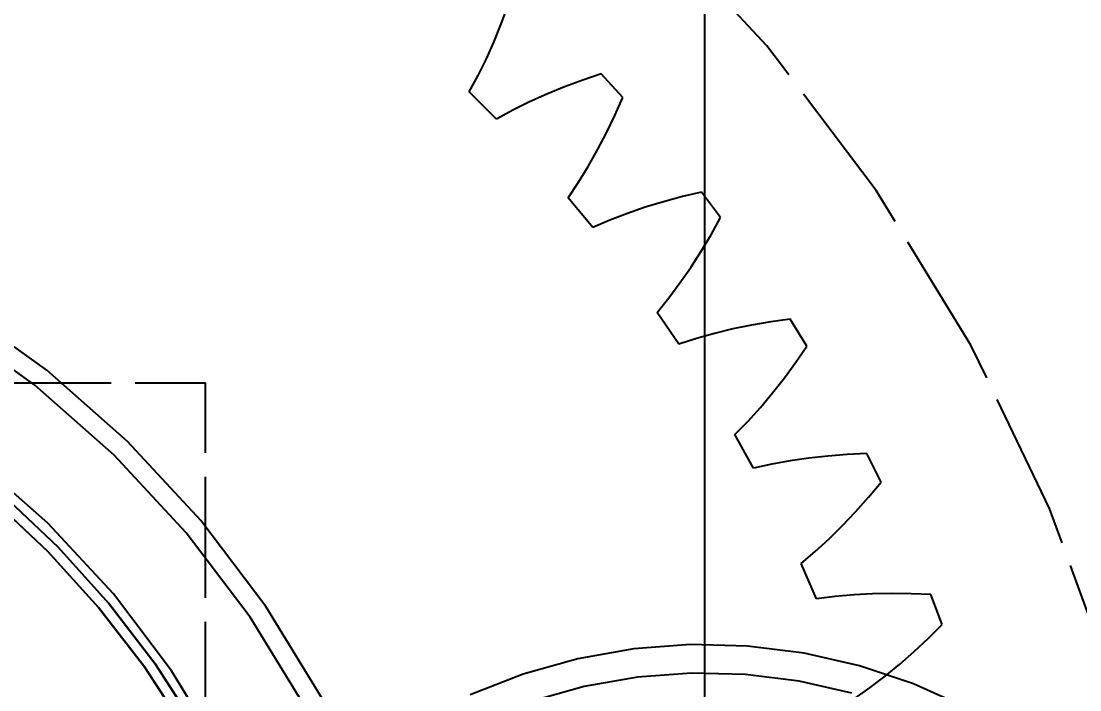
# Model space of a CAD drawing. Header units: millimetres. Extents: x -9 to 221, y -53 to 198.
# Drawn here: x 32.06 to 43.19, y 153.22 to 160.25 of the extents above; entities that cross this region are included whole.
import ezdxf

# ---------------------------------------------------------------- set-up
doc = ezdxf.new("R2010")
doc.units = ezdxf.units.MM
doc.linetypes.add('DASHED', pattern=[1.524, 1.27, -0.254])
for name, color, linetype in [('DIMS', 3, 'CONTINUOUS'), ('HIDDEN', 8, 'DASHED'), ('VISIBLE', 7, 'CONTINUOUS')]:
    doc.layers.add(name, color=color, linetype=linetype)
doc.styles.add('OpenSansCondensed-Light', font='OpenSansCondensed-Light.ttf')
doc.dimstyles.new('EZDXF', dxfattribs={"dimtxt": 0.25, "dimasz": 0.175, "dimexe": 0.375, "dimexo": 0.125, "dimgap": 0.1, "dimtad": 1, "dimlfac": 100, "dimzin": 12, "dimdsep": 46, "dimtxsty": 'OpenSansCondensed-Light', "dimblk": 'ARCHTICK', "dimcen": 2.5, "dimazin": 3, "dimtfac": 0.5, "dimtmove": 2, "dimatfit": 3})

# ---------------------------------------------------------------- blocks, each defined once
blk = doc.blocks.new('_ARCHTICK')
at = {"color": 0, "linetype": 'BYBLOCK', "const_width": 0.15}
blk.add_lwpolyline([(-0.5, -0.5), (0.5, 0.5)], dxfattribs=at)

msp = doc.modelspace()

# ---------------------------------------------------------------- linework, layer by layer
at = {"layer": 'HIDDEN'}
for points in [[(44.375, 147.7), (44.27996, 149.60424), (43.9958, 151.48954), (43.52533, 153.33719), (42.87323, 155.12882), (42.04599, 156.84661), (41.05182, 158.4735), (39.9006, 159.99331), (38.60378, 161.39095), (37.17424, 162.65253), (35.6262, 163.7655), (33.97503, 164.7188), (32.23715, 165.50296), (30.42982, 166.11019), (28.57102, 166.53445), (26.67921, 166.77152), (24.7732, 166.81906), (22.87193, 166.67657), (20.99429, 166.3455), (19.15894, 165.82911), (17.38413, 165.13255), (15.6875, 164.26274), (14.0859, 163.22831), (12.59526, 162.03957)], [(44.375, 147.7), (44.27996, 149.60424), (43.9958, 151.48954), (43.52533, 153.33719), (42.87323, 155.12882), (42.04599, 156.84661), (41.05182, 158.4735), (39.9006, 159.99331), (38.60378, 161.39095), (37.17424, 162.65253), (35.6262, 163.7655), (33.97503, 164.7188), (32.23715, 165.50296), (30.42982, 166.11019), (28.57102, 166.53445), (26.67921, 166.77152), (24.7732, 166.81906), (22.87193, 166.67657), (20.99429, 166.3455), (19.15894, 165.82911), (17.38413, 165.13255), (15.6875, 164.26274), (14.0859, 163.22831), (12.59526, 162.03957)], [(37.11054, 160.22558), (37.18147, 160.41638)], [(37.11054, 160.22558), (37.18147, 160.41638)], [(37.03452, 160.03912), (37.11054, 160.22558)], [(37.03452, 160.03912), (37.11054, 160.22558)], [(36.95321, 159.85732), (37.03452, 160.03912)], [(36.95321, 159.85732), (37.03452, 160.03912)], [(36.86629, 159.68058), (36.95321, 159.85732)], [(36.86629, 159.68058), (36.95321, 159.85732)], [(36.7733, 159.50947), (36.86629, 159.68058)], [(36.7733, 159.50947), (36.86629, 159.68058)], [(38.16126, 159.69749), (37.96638, 159.63147)], [(38.16126, 159.69749), (37.96638, 159.63147)], [(38.38762, 159.4492), (38.16126, 159.69749)], [(38.38762, 159.4492), (38.16126, 159.69749)], [(37.77558, 159.56054), (37.58912, 159.48452)], [(37.77558, 159.56054), (37.58912, 159.48452)], [(37.96638, 159.63147), (37.77558, 159.56054)], [(37.96638, 159.63147), (37.77558, 159.56054)], [(37.05947, 159.2233), (36.7733, 159.50947)], [(37.05947, 159.2233), (36.7733, 159.50947)], [(37.58912, 159.48452), (37.40732, 159.40321)], [(37.58912, 159.48452), (37.40732, 159.40321)], [(38.30389, 159.26124), (38.38762, 159.4492)], [(38.30389, 159.26124), (38.38762, 159.4492)], [(37.40732, 159.40321), (37.23058, 159.31629)], [(37.40732, 159.40321), (37.23058, 159.31629)], [(37.23058, 159.31629), (37.05947, 159.2233)], [(37.23058, 159.31629), (37.05947, 159.2233)], [(38.21565, 159.0778), (38.30389, 159.26124)], [(38.21565, 159.0778), (38.30389, 159.26124)], [(38.12276, 158.89915), (38.21565, 159.0778)], [(38.12276, 158.89915), (38.21565, 159.0778)], [(38.02503, 158.72562), (38.12276, 158.89915)], [(38.02503, 158.72562), (38.12276, 158.89915)], [(37.92217, 158.55766), (38.02503, 158.72562)], [(37.92217, 158.55766), (38.02503, 158.72562)], [(37.81378, 158.39586), (37.92217, 158.55766)], [(37.81378, 158.39586), (37.92217, 158.55766)], [(39.21318, 158.45501), (39.01303, 158.40725)], [(39.21318, 158.45501), (39.01303, 158.40725)], [(39.41565, 158.18689), (39.21318, 158.45501)], [(39.41565, 158.18689), (39.21318, 158.45501)], [(38.07233, 158.0845), (37.81378, 158.39586)], [(38.07233, 158.0845), (37.81378, 158.39586)], [(38.8165, 158.35423), (38.62382, 158.29574)], [(38.8165, 158.35423), (38.62382, 158.29574)], [(39.01303, 158.40725), (38.8165, 158.35423)], [(39.01303, 158.40725), (38.8165, 158.35423)], [(38.43529, 158.23155), (38.25129, 158.16131)], [(38.43529, 158.23155), (38.25129, 158.16131)], [(38.62382, 158.29574), (38.43529, 158.23155)], [(38.62382, 158.29574), (38.43529, 158.23155)], [(38.25129, 158.16131), (38.07233, 158.0845)], [(38.25129, 158.16131), (38.07233, 158.0845)], [(39.31495, 158.00746), (39.41565, 158.18689)], [(39.31495, 158.00746), (39.41565, 158.18689)], [(39.21016, 157.83294), (39.31495, 158.00746)], [(39.21016, 157.83294), (39.31495, 158.00746)], [(39.10118, 157.66362), (39.21016, 157.83294)], [(39.10118, 157.66362), (39.21016, 157.83294)], [(38.98785, 157.49986), (39.10118, 157.66362)], [(38.98785, 157.49986), (39.10118, 157.66362)], [(38.86993, 157.3421), (38.98785, 157.49986)], [(38.86993, 157.3421), (38.98785, 157.49986)], [(38.74708, 157.19099), (38.86993, 157.3421)], [(38.74708, 157.19099), (38.86993, 157.3421)], [(36.61, 147.7), (36.55355, 148.83109), (36.38476, 149.95094), (36.10531, 151.04842), (35.71797, 152.11262), (35.2266, 153.13297), (34.63607, 154.09932), (33.95226, 155.00207), (33.18197, 155.83225), (32.33284, 156.58161), (31.41333, 157.24269)], [(38.97579, 156.85711), (38.74708, 157.19099)], [(38.97579, 156.85711), (38.74708, 157.19099)], [(40.14596, 157.12078), (39.94226, 157.09169)], [(40.14596, 157.12078), (39.94226, 157.09169)], [(40.32283, 156.83511), (40.14596, 157.12078)], [(40.32283, 156.83511), (40.14596, 157.12078)], [(36.41, 147.7), (36.35454, 148.81118), (36.18872, 149.91131), (35.91419, 150.98947), (35.53367, 152.03493), (35.05095, 153.03731), (34.47082, 153.98665), (33.79906, 154.87351), (33.04232, 155.68907), (32.20815, 156.42524), (31.30482, 157.07469)], [(39.54443, 157.01656), (39.35078, 156.97004)], [(39.54443, 157.01656), (39.35078, 156.97004)], [(39.74168, 157.05702), (39.54443, 157.01656)], [(39.74168, 157.05702), (39.54443, 157.01656)], [(39.94226, 157.09169), (39.74168, 157.05702)], [(39.94226, 157.09169), (39.74168, 157.05702)], [(39.16108, 156.91708), (38.97579, 156.85711)], [(39.16108, 156.91708), (38.97579, 156.85711)], [(39.35078, 156.97004), (39.16108, 156.91708)], [(39.35078, 156.97004), (39.16108, 156.91708)], [(40.206, 156.66574), (40.32283, 156.83511)], [(40.206, 156.66574), (40.32283, 156.83511)], [(40.08555, 156.50164), (40.206, 156.66574)], [(40.08555, 156.50164), (40.206, 156.66574)], [(16.5, 156.45), (34, 156.45)], [(16.5, 156.45), (34, 156.45)], [(34, 138.95), (34, 156.45)], [(34, 138.95), (34, 156.45)], [(39.96142, 156.3431), (40.08555, 156.50164)], [(39.96142, 156.3431), (40.08555, 156.50164)], [(39.83346, 156.19049), (39.96142, 156.3431)], [(39.83346, 156.19049), (39.96142, 156.3431)], [(39.70149, 156.04428), (39.83346, 156.19049)], [(39.70149, 156.04428), (39.83346, 156.19049)], [(39.56522, 155.90515), (39.70149, 156.04428)], [(39.56522, 155.90515), (39.70149, 156.04428)], [(39.76215, 155.55159), (39.56522, 155.90515)], [(39.76215, 155.55159), (39.56522, 155.90515)], [(40.54322, 155.67998), (40.34307, 155.6579)], [(40.54322, 155.67998), (40.34307, 155.6579)], [(40.74615, 155.69599), (40.54322, 155.67998)], [(40.74615, 155.69599), (40.54322, 155.67998)], [(40.95166, 155.70616), (40.74615, 155.69599)], [(40.95166, 155.70616), (40.74615, 155.69599)], [(41.10142, 155.4054), (40.95166, 155.70616)], [(41.10142, 155.4054), (40.95166, 155.70616)], [(35.41, 147.7), (35.35951, 148.71161), (35.20855, 149.71316), (34.95862, 150.69471), (34.6122, 151.6465), (34.17273, 152.55906), (33.64459, 153.42333), (33.03301, 154.23072), (32.34409, 154.97321), (31.58466, 155.64341)], [(39.95218, 155.59421), (39.76215, 155.55159)], [(39.95218, 155.59421), (39.76215, 155.55159)], [(40.14596, 155.62944), (39.95218, 155.59421)], [(40.14596, 155.62944), (39.95218, 155.59421)], [(40.34307, 155.6579), (40.14596, 155.62944)], [(40.34307, 155.6579), (40.14596, 155.62944)], [(40.96945, 155.24753), (41.10142, 155.4054)], [(40.96945, 155.24753), (41.10142, 155.4054)], [(31.47901, 139.94101), (32.07613, 140.46077), (32.63003, 141.02635), (33.13722, 141.63417), (33.59448, 142.2804), (33.99892, 142.96093), (34.34798, 143.67146), (34.63945, 144.40748), (34.87149, 145.16436), (35.04261, 145.93728), (35.15176, 146.72136), (35.19822, 147.51163), (35.18171, 148.3031), (35.10233, 149.09075), (34.96058, 149.86959), (34.75737, 150.63471), (34.49397, 151.38124), (34.17206, 152.10448), (33.79367, 152.79983), (33.3612, 153.4629), (32.87738, 154.08949), (32.34528, 154.67563), (31.76827, 155.21762)], [(31.53877, 139.84793), (32.1421, 140.37179), (32.70194, 140.94188), (33.21478, 141.55461), (33.67737, 142.2061), (34.0868, 142.89224), (34.44049, 143.60872), (34.73619, 144.35101), (34.97206, 145.11442), (35.14659, 145.89415), (35.25869, 146.68526), (35.30765, 147.48278), (35.29317, 148.28167), (35.21533, 149.07689), (35.07462, 149.86342), (34.87194, 150.6363), (34.60856, 151.39066), (34.28614, 152.12174), (33.90671, 152.82493), (33.47268, 153.49578), (32.98678, 154.13008), (32.45206, 154.72381), (31.87192, 155.27323)], [(40.83438, 155.09524), (40.96945, 155.24753)], [(40.83438, 155.09524), (40.96945, 155.24753)], [(40.69615, 154.94883), (40.83438, 155.09524)], [(40.69615, 154.94883), (40.83438, 155.09524)], [(40.55465, 154.80867), (40.69615, 154.94883)], [(40.55465, 154.80867), (40.69615, 154.94883)], [(40.40976, 154.67527), (40.55465, 154.80867)], [(40.40976, 154.67527), (40.55465, 154.80867)], [(40.26123, 154.54931), (40.40976, 154.67527)], [(40.26123, 154.54931), (40.40976, 154.67527)], [(40.4247, 154.17908), (40.26123, 154.54931)], [(40.4247, 154.17908), (40.26123, 154.54931)], [(40.81405, 154.22119), (40.61785, 154.20399)], [(40.81405, 154.22119), (40.61785, 154.20399)], [(41.01295, 154.23134), (40.81405, 154.22119)], [(41.01295, 154.23134), (40.81405, 154.22119)], [(41.21428, 154.23486), (41.01295, 154.23134)], [(41.21428, 154.23486), (41.01295, 154.23134)], [(41.41782, 154.23208), (41.21428, 154.23486)], [(41.41782, 154.23208), (41.21428, 154.23486)], [(41.62339, 154.22324), (41.41782, 154.23208)], [(41.62339, 154.22324), (41.41782, 154.23208)], [(41.74476, 153.90995), (41.62339, 154.22324)], [(41.74476, 153.90995), (41.62339, 154.22324)], [(40.61785, 154.20399), (40.4247, 154.17908)], [(40.61785, 154.20399), (40.4247, 154.17908)], [(41.5988, 153.76492), (41.74476, 153.90995)], [(41.5988, 153.76492), (41.74476, 153.90995)], [(41.98726, 153.03923), (41.44205, 153.28524), (40.87504, 153.47575), (40.29189, 153.60885), (39.69838, 153.68322), (39.10042, 153.69814), (38.50394, 153.65344), (37.91487, 153.54957), (37.33908, 153.38756), (36.78228, 153.16904)], [(41.98726, 153.03923), (41.44205, 153.28524), (40.87504, 153.47575), (40.29189, 153.60885), (39.69838, 153.68322), (39.10042, 153.69814), (38.50394, 153.65344), (37.91487, 153.54957), (37.33908, 153.38756), (36.78228, 153.16904)], [(41.98726, 153.03923), (41.44205, 153.28524), (40.87504, 153.47575), (40.29189, 153.60885), (39.69838, 153.68322), (39.10042, 153.69814), (38.50394, 153.65344), (37.91487, 153.54957), (37.33908, 153.38756), (36.78228, 153.16904)], [(41.98726, 153.03923), (41.44205, 153.28524), (40.87504, 153.47575), (40.29189, 153.60885), (39.69838, 153.68322), (39.10042, 153.69814), (38.50394, 153.65344), (37.91487, 153.54957), (37.33908, 153.38756), (36.78228, 153.16904)], [(41.45025, 153.62575), (41.5988, 153.76492)], [(41.45025, 153.62575), (41.5988, 153.76492)], [(41.29909, 153.49272), (41.45025, 153.62575)], [(41.29909, 153.49272), (41.45025, 153.62575)], [(41.14527, 153.36622), (41.29909, 153.49272)], [(41.14527, 153.36622), (41.29909, 153.49272)], [(40.79379, 153.18696), (40.23979, 153.3134), (39.67596, 153.38406), (39.1079, 153.39823), (38.54124, 153.35576), (37.98163, 153.25709), (37.43463, 153.10319)], [(40.79379, 153.18696), (40.23979, 153.3134), (39.67596, 153.38406), (39.1079, 153.39823), (38.54124, 153.35576), (37.98163, 153.25709), (37.43463, 153.10319)], [(40.98869, 153.24675), (41.14527, 153.36622)], [(40.98869, 153.24675), (41.14527, 153.36622)], [(40.82917, 153.13503), (40.98869, 153.24675)], [(40.82917, 153.13503), (40.98869, 153.24675)]]:
    msp.add_lwpolyline(points, dxfattribs=at)
at = {"layer": 'VISIBLE'}
for points in [[(36.61, 147.7), (36.55355, 148.83109), (36.38476, 149.95094), (36.10531, 151.04842), (35.71797, 152.11262), (35.2266, 153.13297), (34.63607, 154.09932), (33.95226, 155.00207), (33.18197, 155.83225), (32.33284, 156.58161), (31.41333, 157.24269)], [(36.41, 147.7), (36.35454, 148.81118), (36.18872, 149.91131), (35.91419, 150.98947), (35.53367, 152.03493), (35.05095, 153.03731), (34.47082, 153.98665), (33.79906, 154.87351), (33.04232, 155.68907), (32.20815, 156.42524), (31.30482, 157.07469)], [(35.41, 147.7), (35.35951, 148.71161), (35.20855, 149.71316), (34.95862, 150.69471), (34.6122, 151.6465), (34.17273, 152.55906), (33.64459, 153.42333), (33.03301, 154.23072), (32.34409, 154.97321), (31.58466, 155.64341)], [(31.76827, 155.21762), (32.34528, 154.67563), (32.87738, 154.08949), (33.3612, 153.4629), (33.79367, 152.79983), (34.17206, 152.10448), (34.49397, 151.38124), (34.75737, 150.63471), (34.96058, 149.86959), (35.10233, 149.09075), (35.18171, 148.3031), (35.19822, 147.51163), (35.15176, 146.72136), (35.04261, 145.93728), (34.87149, 145.16436), (34.63945, 144.40748), (34.34798, 143.67146), (33.99892, 142.96093), (33.59448, 142.2804), (33.13722, 141.63417), (32.63003, 141.02635), (32.07613, 140.46077), (31.47901, 139.94101)], [(31.87192, 155.27323), (32.45206, 154.72381), (32.98678, 154.13008), (33.47268, 153.49578), (33.90671, 152.82493), (34.28614, 152.12174), (34.60856, 151.39066), (34.87194, 150.6363), (35.07462, 149.86342), (35.21533, 149.07689), (35.29317, 148.28167), (35.30765, 147.48278), (35.25869, 146.68526), (35.14659, 145.89415), (34.97206, 145.11442), (34.73619, 144.35101), (34.44049, 143.60872), (34.0868, 142.89224), (33.67737, 142.2061), (33.21478, 141.55461), (32.70194, 140.94188), (32.1421, 140.37179), (31.53877, 139.84793)]]:
    msp.add_lwpolyline(points, dxfattribs=at)

# ---------------------------------------------------------------- dimensions: what is measured, and where the dimension line sits
at = {"layer": 'DIMS'}
msp.add_linear_dim(base=(25.25, 177.325), p1=(25.25, 147.7), p2=(39.25, 147.7), dimstyle='EZDXF', override={"dimtxt": 1.6, "dimasz": 1, "dimexe": 0.6, "dimexo": 0.5, "dimdec": 2}, dxfattribs=at).render()

doc.saveas('drawing.dxf')
